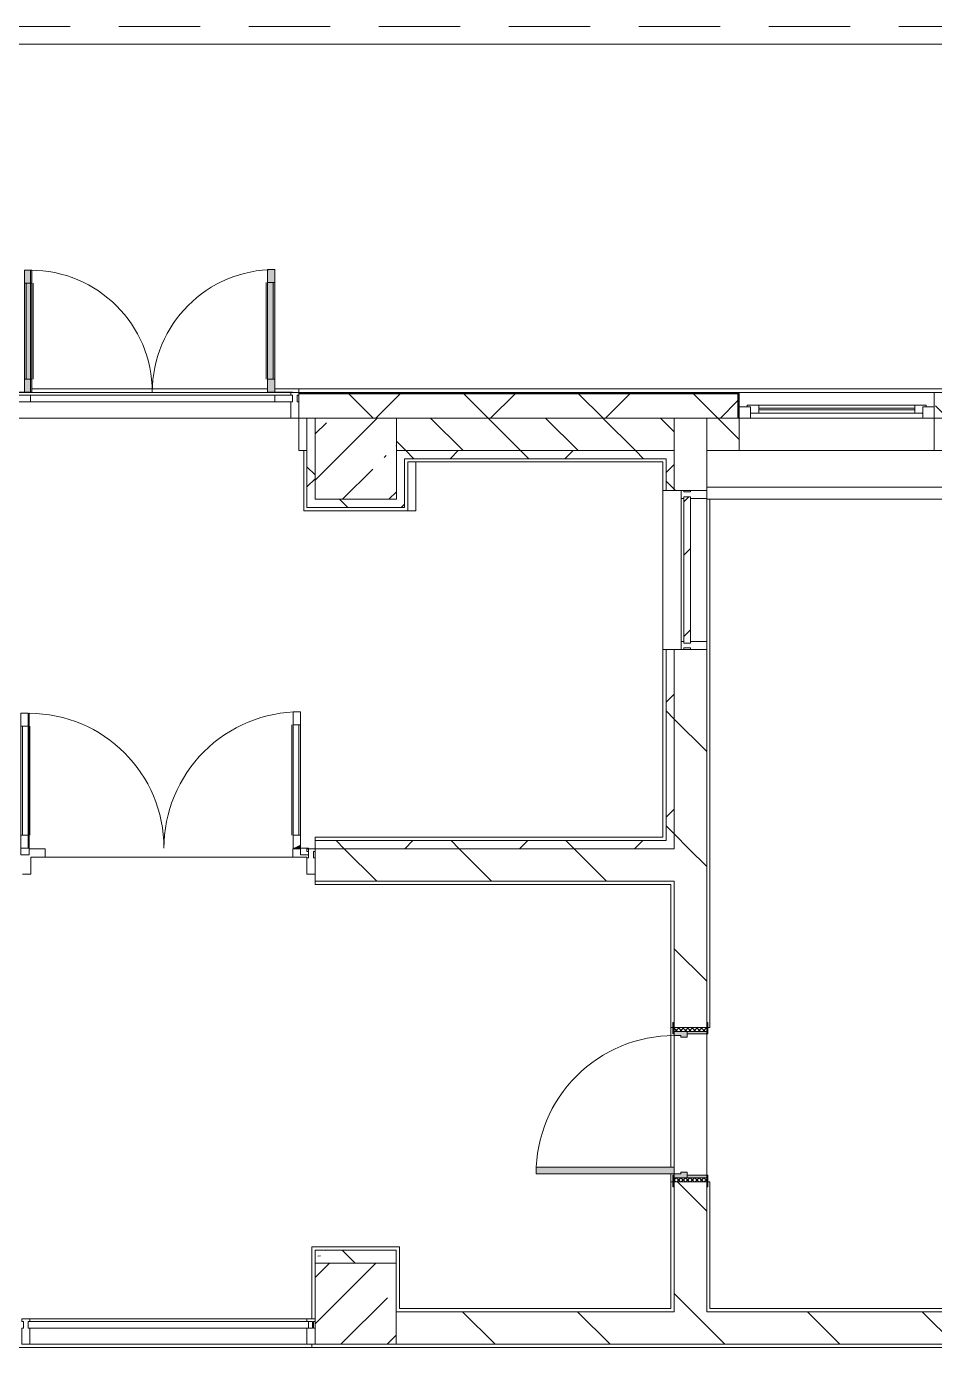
# Model space of a CAD drawing. Header units: millimetres. Extents: x -7229 to 193500, y -8553 to 29000.
# Drawn here: x 113824 to 119412, y 13380 to 21510 of the extents above; entities that cross this region are included whole.
import ezdxf

# ---------------------------------------------------------------- set-up
doc = ezdxf.new("R2010")
doc.units = ezdxf.units.MM
doc.linetypes.add('200_ШТРИХ__ш1_п0_6_', pattern=[800, 500, -300])
for name, color, linetype, lineweight, true_color in [('A-DETL-GENF-3', 7, 'Continuous', 5, 0xaaaaaa), ('A-DETL-GENF-4', 7, 'Continuous', 5, 0xe2e2e2), ('A-DOOR-1', 7, 'Continuous', 5, 0xaaaaaa), ('A-DOOR-2', 7, 'Continuous', 5, 0xe2e2e2), ('A-DOOR-FRAM-1', 7, 'Continuous', 5, 0xe2e2e2), ('A-DOOR-FRAM-2', 7, 'Continuous', 5, 0xaaaaaa), ('A-FLOR-1', 7, 'Continuous', 5, 0xaaaaaa), ('I-WALL-3', 7, 'Continuous', 5, 0x787878)]:
    doc.layers.add(name, color=color, linetype=linetype, lineweight=lineweight, true_color=true_color)
for name, color, linetype, lineweight in [('A-DETL-MBND-1', 7, '200_ШТРИХ__ш1_п0_6_', 9), ('A-GLAZ', 7, 'Continuous', 5), ('A-GLAZ-CURT', 7, 'Continuous', 5), ('A-GLAZ-CWMG', 7, 'Continuous', 5), ('A-WALL', 7, 'Continuous', 5), ('A-WALL-1', 7, 'Continuous', 9), ('I-WALL', 7, 'Continuous', 5), ('S-COLS', 7, 'Continuous', 5)]:
    doc.layers.add(name, color=color, linetype=linetype, lineweight=lineweight)
pattern_1 = [(135, (0, 0), (-353.5534, -353.5534), [])]
pattern_2 = [(135, (0, 0), (-176.7767, -176.7767), [])]
pattern_3 = [(45, (0, 0), (-353.5534, 353.5534), []), (135, (0, 0), (-353.5534, -353.5534), [])]

# ---------------------------------------------------------------- blocks, each defined once
blk = doc.blocks.new('110_Дверь_СКБ_1Ст_Внутренняя1 - Д-14_п_ 950x2100h_охрана-33310230-1_2_1_птичка зашивка')
at = {"layer": 'A-DOOR-1'}
h = blk.add_hatch(dxfattribs=at)
h.set_pattern_fill('FP_23', color=256, style=0, pattern_type=2)
h.set_pattern_definition([(135, (1826.41, 164.685), (-14.14214, -14.14214), []), (225, (1826.41, 164.685), (14.14214, -14.14214), [])])
h.paths.add_polyline_path([(462.5, 100), (462.5, -100), (487.5, -100), (487.5, 100)])
at = {"layer": 'A-DOOR-2'}
h = blk.add_hatch(color=256, dxfattribs=at)
h.paths.add_polyline_path([(-437.5, 100), (-437.5, 20), (-402.5, 20), (-402.5, 60), (-412.5, 60), (-412.5, 100), (-422.5, 100)])
h.paths.add_polyline_path([(427.5, 44), (427.5, 20), (462.5, 20), (462.5, 100), (437.5, 100), (437.5, 60), (427.5, 60)])
at = {"layer": 'A-DOOR-FRAM-1'}
for points in [[(-412.5, 100), (-372.5, 100), (-372.5, 950), (-412.5, 950), (-412.5, 120)], [(-492.5, 100), (-422.5, 100), (-422.5, 108), (-492.5, 108)], [(447.5, 100), (517.5, 100), (517.5, 108), (447.5, 108)], [(-437.5, -100), (-422.5, -100), (-422.5, 20), (-437.5, 20)], [(447.5, 20), (449.1, -100), (462.5, -100), (462.5, 20)], [(-492.5, -100), (-492.5, -108), (-422.5, -108), (-422.5, -100), (-462.5, -100)], [(447.5, -102.9), (447.5, -108), (517.5, -108), (517.5, -100), (447.5, -100)]]:
    blk.add_hatch(color=256, dxfattribs=at).paths.add_polyline_path(points)
at = {"layer": 'A-DOOR-FRAM-2'}
h = blk.add_hatch(dxfattribs=at)
h.set_pattern_fill('FP_24', color=256, style=0, pattern_type=2)
h.set_pattern_definition([(45, (-296.384, 164.685), (-14.1421, 14.1421), []), (135, (-296.384, 164.685), (-14.1421, -14.1421), [])])
h.paths.add_polyline_path([(-462.5, -100), (-437.5, -100), (-437.5, 100), (-462.5, 100)])
at = {"layer": 'A-DOOR-1'}
for p, q in [((-412.5, 950), (-412.5, 100)), ((-372.5, 950), (-412.5, 950)), ((-372.5, 100), (-372.5, 950)), ((-412.5, 100), (-372.5, 100))]:
    blk.add_line(p, q, dxfattribs=at)
blk.add_arc((-412.5, 100), 850, 360, 90, dxfattribs=at)
at = {"layer": 'A-DOOR-FRAM-2'}
for p, q in [((-422.5, 108), (-492.5, 108)), ((-492.5, 108), (-492.5, 100)), ((-492.5, 100), (-422.5, 100)), ((-437.5, 100), (-462.5, 100)), ((-462.5, 100), (-462.5, -100)), ((-412.5, 100), (-437.5, 100)), ((-437.5, 100), (-437.5, 20)), ((-437.5, -100), (-437.5, 100)), ((-422.5, 100), (-437.5, 100)), ((-437.5, 100), (-437.5, 99)), ((-437.5, 99), (-422.5, 99)), ((-422.5, 100), (-422.5, 108)), ((-422.5, 99), (-422.5, 100)), ((-412.5, 60), (-412.5, 100)), ((437.5, 100), (437.5, 60)), ((462.5, 100), (437.5, 100)), ((517.5, 108), (447.5, 108)), ((447.5, 108), (447.5, 100)), ((462.5, 100), (447.5, 100)), ((447.5, 100), (447.5, 99)), ((447.5, 100), (517.5, 100)), ((447.5, 99), (462.5, 99)), ((462.5, 20), (462.5, 100)), ((487.5, 100), (462.5, 100)), ((462.5, 100), (462.5, -100)), ((462.5, 99), (462.5, 100)), ((487.5, -100), (487.5, 100)), ((517.5, 100), (517.5, 108)), ((-437.5, 20), (-402.5, 20)), ((-422.5, 20), (-437.5, 20)), ((-437.5, 20), (-437.5, -100)), ((-422.5, -100), (-422.5, 20)), ((-402.5, 60), (-412.5, 60)), ((-402.5, 20), (-402.5, 60)), ((437.5, 60), (427.5, 60)), ((427.5, 60), (427.5, 20)), ((427.5, 20), (462.5, 20)), ((462.5, 20), (447.5, 20)), ((447.5, 20), (447.5, -100)), ((462.5, -100), (462.5, 20)), ((-422.5, -100), (-492.5, -100)), ((-492.5, -100), (-492.5, -108)), ((-492.5, -108), (-422.5, -108)), ((-462.5, -100), (-437.5, -100)), ((-437.5, -100), (-422.5, -100)), ((-422.5, -108), (-422.5, -100)), ((447.5, -100), (462.5, -100)), ((517.5, -100), (447.5, -100)), ((447.5, -100), (447.5, -108)), ((447.5, -108), (517.5, -108)), ((462.5, -100), (487.5, -100)), ((517.5, -108), (517.5, -100))]:
    blk.add_line(p, q, dxfattribs=at)
blk = doc.blocks.new('Прямоугольный импост - Импост структурный с накладкой - 160мм-22852563-1_2_1_птичка зашивка')
at = {"layer": 'A-GLAZ-CWMG'}
for p, q in [((-50, 40), (-50, 140)), ((-50, 140), (0, 140)), ((0, 140), (0, 40)), ((-50, -17), (-50, 0)), ((-10, 40), (-10, 0)), ((0, 40), (-10, 40)), ((-10, 0), (0, 0)), ((0, 0), (0, -17)), ((0, -17), (-50, -17))]:
    blk.add_line(p, q, dxfattribs=at)
blk = doc.blocks.new('Дверь_Витражная_СКБ_2Ст - ВН-5-31911725-1_2_1_птичка зашивка')
at = {"layer": 'A-DETL-GENF-4'}
for points in [[(-743, 20), (-743, 770), (-788, 770), (-788, 20)], [(746, 20), (752, 20), (752, 774), (707, 774), (707, 20)], [(-752, 17), (-752, 20), (-788, 17)]]:
    blk.add_hatch(color=256, dxfattribs=at).paths.add_polyline_path(points)
at = {"layer": 'A-DETL-GENF-3'}
for p, q in [((-788, 770), (-743, 770)), ((-788, 770), (-788, 20)), ((-743, 770), (-788, 770)), ((-788, 770), (-788, 20)), ((-743, 770), (-743, 20)), ((-743, 20), (-743, 770)), ((752, 774), (707, 774)), ((707, 774), (707, 20)), ((752, 774), (707, 774)), ((707, 774), (707, 20)), ((752, 774), (752, 20)), ((752, 20), (752, 774)), ((-788, 690), (-743, 690)), ((-778, 690), (-778, 100)), ((-734, 690), (-734, 100)), ((698, 694), (698, 100)), ((752, 694), (707, 694)), ((742, 694), (742, 100)), ((-788, 100), (-743, 100)), ((752, 100), (707, 100)), ((-752, 20), (-860, 20)), ((-752, 20), (-860, 20)), ((-743, 20), (-788, 20)), ((-788, 20), (-743, 20)), ((707, 20), (752, 20)), ((707, 20), (752, 20)), ((752, 20), (860, 20)), ((860, 20), (752, 20))]:
    blk.add_line(p, q, dxfattribs=at)
at = {"layer": 'A-DOOR-1'}
for p, q in [((-752, 770), (-752, 20)), ((752, 774), (752, 20)), ((-752, 0), (-860, 0)), ((-860, 0), (-860, -40)), ((-752, -40), (-752, 0)), ((860, 0), (752, 0)), ((752, 0), (752, -40)), ((860, -40), (860, 0)), ((-860, -40), (-752, -40)), ((752, -40), (860, -40))]:
    blk.add_line(p, q, dxfattribs=at)
for centre, radius, start, end in [((-752, 20), 750, 360, 90), ((752, 20), 754, 90, 180)]:
    blk.add_arc(centre, radius, start, end, dxfattribs=at)
blk = doc.blocks.new('Прямоугольный импост - Импост структурный с накладкой - 160мм-24260934-1_2_1_птичка зашивка')
at = {"layer": 'A-GLAZ-CWMG'}
for p, q in [((115450.4, 19257), (113750.4, 19257)), ((115352.4, 19240), (113848.4, 19240)), ((115352.4, 19200), (113848.4, 19200)), ((115450.4, 19100), (113750.4, 19100))]:
    blk.add_line(p, q, dxfattribs=at)
blk = doc.blocks.new('Дверь_Витражная_остекление_ - ВВ-14 остекление-32472302-1_2_1_птичка зашивка')
at = {"layer": 'A-DETL-GENF-4'}
blk.add_hatch(color=256, dxfattribs=at).paths.add_polyline_path([(-792.9, -20), (-835, -20), (-835, -41.3), (-818.7, -33.1)])
at = {"layer": 'A-DETL-GENF-3'}
for p, q in [((-790, -20), (-835, -20)), ((-835, -860), (-835, -20)), ((-790, -20), (-835, -20)), ((-835, -20), (-835, -860)), ((-790, -860), (-790, -20)), ((-790, -860), (-790, -20)), ((840, -850), (840, -20)), ((840, -20), (840, -850)), ((885, -850), (885, -20)), ((885, -850), (885, -20)), ((-835, -100), (-790, -100)), ((-825, -780), (-825, -100)), ((-781, -780), (-781, -100)), ((831, -770), (831, -100)), ((885, -100), (840, -100)), ((875, -770), (875, -100)), ((-835, -780), (-790, -780)), ((885, -770), (840, -770)), ((-835, -860), (-790, -860)), ((-835, -860), (-790, -860)), ((885, -850), (840, -850)), ((840, -850), (885, -850))]:
    blk.add_line(p, q, dxfattribs=at)
at = {"layer": 'A-DOOR-1'}
for p, q in [((-885, 20), (-835, 20)), ((-885, -20), (-885, 20)), ((-835, 20), (-835, -20)), ((835, 20), (885, 20)), ((835, -20), (835, 20)), ((885, 20), (885, -20)), ((-835, -20), (-885, -20)), ((-835, -860), (-835, -20)), ((835, -850), (835, -20)), ((885, -20), (835, -20))]:
    blk.add_line(p, q, dxfattribs=at)
for centre, radius, start, end in [((-835, -20), 840, 270, 0), ((835, -20), 830, 180, 270)]:
    blk.add_arc(centre, radius, start, end, dxfattribs=at)
blk = doc.blocks.new('Прямоугольный импост - Импост структурный с накладкой - 160мм Темный-V52-1_2_1_птичка зашивка')
at = {"layer": 'A-GLAZ-CWMG'}
for p, q in [((-25, 0), (-25, 17)), ((-25, 17), (25, 17)), ((-15, 0), (-25, 0)), ((-15, -40), (-15, 0)), ((25, 0), (15, 0)), ((15, 0), (15, -40)), ((25, 17), (25, 0)), ((-25, -140), (-25, -40)), ((-25, -40), (-15, -40)), ((15, -40), (25, -40)), ((25, -40), (25, -140)), ((25, -140), (-25, -140))]:
    blk.add_line(p, q, dxfattribs=at)
blk = doc.blocks.new('Системная панель - Стекло - 40мм-24262626-1_2_1_птичка зашивка')
at = {"layer": 'A-GLAZ-CURT'}
h = blk.add_hatch(dxfattribs=at)
h.set_pattern_fill('FP_65', color=256, style=0, pattern_type=2)
h.set_pattern_definition([(135, (17665, -118370), (-1414.214, -1414.214), [1000, -3000]), (135, (18165, -119370), (-1414.214, -1414.214), [3000, -1000]), (135, (18665, -117370), (-1414.214, -1414.214), [1000, -3000])])
h.paths.add_polyline_path([(450, 0), (450, 40), (-450, 40), (-450, 0), (-274, 0)])
for p, q in [((450, 40), (-450, 40)), ((-450, 40), (-450, 0)), ((-450, 0), (450, 0)), ((450, 0), (450, 40))]:
    blk.add_line(p, q, dxfattribs=at)
blk = doc.blocks.new('Прямоугольный импост - Импост структурный с накладкой - 160мм-20958586-1_2_1_птичка зашивка')
at = {"layer": 'A-GLAZ-CWMG'}
for p, q in [((117853, 17725), (117853, 18605)), ((118010, 17725), (118010, 18605))]:
    blk.add_line(p, q, dxfattribs=at)
blk = doc.blocks.new('Прямоугольный импост - Импост структурный с накладкой - 160мм-24262627-1_2_1_птичка зашивка')
at = {"layer": 'A-GLAZ-CWMG'}
for p, q in [((-50, 0), (-50, 17)), ((-50, 17), (0, 17)), ((-40, 0), (-50, 0)), ((-40, -40), (-40, 0)), ((0, 0), (-10, 0)), ((-10, 0), (-10, -40)), ((0, 17), (0, 0)), ((-50, -140), (-50, -40)), ((-50, -40), (-40, -40)), ((-10, -40), (0, -40)), ((0, -40), (0, -140)), ((0, -140), (-50, -140))]:
    blk.add_line(p, q, dxfattribs=at)
blk = doc.blocks.new('Прямоугольный импост - Импост структурный с накладкой - 160мм-24262628-1_2_1_птичка зашивка')
at = {"layer": 'A-GLAZ-CWMG'}
for p, q in [((0, 17), (-50, 17)), ((-50, 17), (-50, 0)), ((-50, 0), (-40, 0)), ((-40, 0), (-40, -40)), ((-10, -40), (-10, 0)), ((-10, 0), (0, 0)), ((0, 0), (0, 17)), ((-40, -40), (-50, -40)), ((-50, -40), (-50, -140)), ((0, -40), (-10, -40)), ((0, -140), (0, -40)), ((-50, -140), (0, -140))]:
    blk.add_line(p, q, dxfattribs=at)
blk = doc.blocks.new('120_Окно_СКБ_1Ст - 120_Окно_СКБ_1Ст_1200х2500_h_ с форточкой-22889524-1_2_1_птичка зашивка')
at = {"layer": 'A-GLAZ'}
for p, q in [((-600, 5), (-600, 75)), ((-600, 75), (-530, 75)), ((600, 75), (-600, 75)), ((-530, 5), (-600, 5)), ((-600, 5), (-550, 5)), ((-530, 5), (-550, 5)), ((-550, 5), (-550, -5)), ((-530, 75), (-530, 5)), ((530, 45), (-530, 45)), ((-530, 45), (-530, 5)), ((-480, -5), (-480, 45)), ((-480, 25), (480, 25)), ((480, 15), (-480, 15)), ((480, -5), (480, 45)), ((530, 5), (530, 75)), ((530, 75), (600, 75)), ((530, 5), (530, 45)), ((600, 5), (530, 5)), ((550, 5), (530, 5)), ((550, 5), (600, 5)), ((550, -5), (550, 5)), ((600, 75), (600, 5)), ((-550, -5), (550, -5)), ((550, -5), (-550, -5))]:
    blk.add_line(p, q, dxfattribs=at)
blk = doc.blocks.new('Системная панель - Стекло - 40мм-32354598-1_2_1_птичка зашивка')
at = {"layer": 'A-GLAZ-CURT'}
for p, q in [((875, 40), (-875, 40)), ((-875, 40), (-875, 0)), ((-875, 0), (875, 0)), ((875, 0), (875, 40))]:
    blk.add_line(p, q, dxfattribs=at)
blk = doc.blocks.new('Прямоугольный импост - Импост структурный с накладкой - 160мм Темный-32355000-1_2_1_птичка зашивка')
at = {"layer": 'A-GLAZ-CWMG'}
for p, q in [((113845.4, 13557), (115550, 13557)), ((113845.4, 13400), (115550, 13400))]:
    blk.add_line(p, q, dxfattribs=at)
blk = doc.blocks.new('Прямоугольный импост - Импост структурный с накладкой - 160мм Темный-V50-1_2_1_птичка зашивка')
at = {"layer": 'A-GLAZ-CWMG'}
for p, q in [((-25, 0), (-25, 17)), ((-25, 17), (25, 17)), ((-15, 0), (-25, 0)), ((-15, -40), (-15, 0)), ((25, 0), (15, 0)), ((15, 0), (15, -40)), ((25, 17), (25, 0)), ((-25, -140), (-25, -40)), ((-25, -40), (-15, -40)), ((15, -40), (25, -40)), ((25, -40), (25, -140)), ((25, -140), (-25, -140))]:
    blk.add_line(p, q, dxfattribs=at)
blk = doc.blocks.new('BSC_Колонна _Прямоугольная - 500х500-V77-1_2_1_птичка зашивка')
at = {"layer": 'S-COLS'}
h = blk.add_hatch(dxfattribs=at)
h.set_pattern_fill('FP_88', color=256, style=0, pattern_type=2)
h.set_pattern_definition([(45, (-115850.45, -18850), (-285.1231, 285.1231), []), (45, (-115565.32, -18850), (-285.1231, 285.1231), [504.031, -100.806, 16.764, -84.042])])
h.paths.add_polyline_path([(250, -250), (250, 250), (-250, 250), (-250, -250), (158, -250)])
for p, q in [((250, 250), (-250, 250)), ((-250, 250), (-250, -250)), ((250, -250), (250, 250)), ((-250, -250), (250, -250))]:
    blk.add_line(p, q, dxfattribs=at)
blk = doc.blocks.new('Прямоугольный импост - Импост структурный с накладкой - 160мм Темный-31239248-1_2_1_птичка зашивка')
at = {"layer": 'A-GLAZ-CWMG'}
for p, q in [((0, 17), (-50, 17)), ((-50, 17), (-50, 0)), ((-50, 0), (-40, 0)), ((-40, 0), (-40, -40)), ((-10, -40), (-10, 0)), ((-10, 0), (0, 0)), ((0, 0), (0, 17)), ((-40, -40), (-50, -40)), ((-50, -40), (-50, -140)), ((0, -40), (-10, -40)), ((0, -140), (0, -40)), ((-50, -140), (0, -140))]:
    blk.add_line(p, q, dxfattribs=at)
blk = doc.blocks.new('Прямоугольный импост - Импост структурный с накладкой - 160мм Темный-V107-1_2_1_птичка зашивка')
at = {"layer": 'A-GLAZ-CWMG'}
for p, q in [((0, 17), (-50, 17)), ((-50, 17), (-50, 0)), ((-50, 0), (-40, 0)), ((-40, 0), (-40, -40)), ((-10, -40), (-10, 0)), ((-10, 0), (0, 0)), ((0, 0), (0, 17)), ((-40, -40), (-50, -40)), ((-50, -40), (-50, -140)), ((0, -40), (-10, -40)), ((0, -140), (0, -40)), ((-50, -140), (0, -140))]:
    blk.add_line(p, q, dxfattribs=at)
blk = doc.blocks.new('Зашивка приборов отопления2 - Зашивка приборов отопления-33269377-1_2_1_птичка зашивка')
at = {"layer": 'A-WALL'}
for p, q in [((119410, 18900), (118210, 18900)), ((120680.1, 18675), (120680.1, 18900)), ((118010, 18675), (120680.1, 18675)), ((120680.1, 18675), (118010, 18675)), ((120680.1, 18600), (120680.1, 18675)), ((118010, 18600), (120680.1, 18600))]:
    blk.add_line(p, q, dxfattribs=at)

msp = doc.modelspace()

# ---------------------------------------------------------------- hatches: boundary and pattern name
at = {"layer": 'A-WALL'}
h = msp.add_hatch(dxfattribs=at)
h.set_pattern_fill('FP_20', color=256, style=0, pattern_type=2)
h.set_pattern_definition(pattern_3)
h.paths.add_polyline_path([(120852, 19100), (120860, 19100), (120857, 19250), (119418, 19250), (119418, 19100), (120026.3, 19100)])
h.paths.add_polyline_path([(112820.4, 19100), (112800.4, 19218.2), (112805.8, 19100)])
h.paths.add_polyline_path([(116454.8, 19100), (118202, 19100), (118202, 19250), (115500.4, 19250), (115500.4, 19100), (116100.4, 19100)])
h.paths.add_polyline_path([(112900.4, 19100), (112908.8, 19100), (112890.4, 19125), (112899, 19103.7)])
h.paths.add_polyline_path([(112856.3, 19158.9), (112857.5, 19170.9), (112850.4, 19180.7), (112850.4, 19250), (112800.3, 19250), (112805.8, 19228.8), (112850.4, 19167.1)])
h = msp.add_hatch(dxfattribs=at)
h.set_pattern_fill('FP_2', color=256, style=0, pattern_type=2)
h.set_pattern_definition(pattern_2)
h.paths.add_polyline_path([(111076.6, 18900), (112750.4, 18900), (112750.4, 19100), (111050, 19100), (111050, 18900), (111072, 18900)])
h.paths.add_polyline_path([(117794.1, 18900), (117810, 18900), (117810, 19100), (116100.4, 19100), (116100.4, 18900), (117744.2, 18900)])
h.paths.add_polyline_path([(112850.4, 18900), (112850.4, 19100), (112800.4, 19100), (112800.4, 18900), (112820.4, 18900)])
h.paths.add_polyline_path([(115504.3, 18900), (115550.4, 18900), (115550.4, 19100), (115500.4, 19097), (115500.4, 18900)])
h = msp.add_hatch(dxfattribs=at)
h.set_pattern_fill('FP_2', color=256, style=0, pattern_type=2)
h.set_pattern_definition(pattern_2)
h.paths.add_polyline_path([(120930, 18900), (120930, 19100), (119410, 19100), (119410, 18900), (120919.2, 18900)])
h.paths.add_polyline_path([(118030, 18900), (118210, 18900), (118205, 19100), (118010, 19100), (118010, 18900)])
at = {"layer": 'I-WALL'}
h = msp.add_hatch(dxfattribs=at)
h.set_pattern_fill('FP_20', color=256, style=0, pattern_type=2)
h.set_pattern_definition(pattern_3)
h.paths.add_polyline_path([(115600, 18550), (115600.4, 18550), (115600, 19100), (115550.4, 19100), (115550.4, 18550), (115562, 18550)])
h = msp.add_hatch(dxfattribs=at)
h.set_pattern_fill('FP_19', color=256, style=0, pattern_type=2)
h.set_pattern_definition(pattern_1)
h.paths.add_polyline_path([(117810, 16450), (118010, 16450), (118010, 17675), (117810, 17675), (117810, 16500)])
h.paths.add_polyline_path([(117810, 18655), (118010, 18655), (118010, 19100), (117810, 19100), (117810, 18675)])
h = msp.add_hatch(dxfattribs=at)
h.set_pattern_fill('FP_20', color=256, style=0, pattern_type=2)
h.set_pattern_definition(pattern_3)
h.paths.add_polyline_path([(117727.8, 18850), (117760, 18850.3), (117760, 18900), (116100.4, 18900), (116100.4, 18850), (117347.7, 18850)])
h = msp.add_hatch(dxfattribs=at)
h.set_pattern_fill('FP_20', color=256, style=0, pattern_type=2)
h.set_pattern_definition(pattern_3)
h.paths.add_polyline_path([(117806.5, 16500), (117810, 16500), (117810, 17675), (117760, 17675), (117760, 16500), (117790, 16500)])
h.paths.add_polyline_path([(117794.1, 18655), (117810, 18655), (117810, 18900), (117760, 18900), (117760, 18655)])
h = msp.add_hatch(dxfattribs=at)
h.set_pattern_fill('FP_20', color=256, style=0, pattern_type=2)
h.set_pattern_definition(pattern_3)
h.paths.add_polyline_path([(116008.4, 18550), (116150.4, 18550), (116150.4, 18600), (115600.4, 18600), (115600.4, 18550), (115653.3, 18550)])
h = msp.add_hatch(dxfattribs=at)
h.set_pattern_fill('FP_20', color=256, style=0, pattern_type=2)
h.set_pattern_definition(pattern_3)
h.paths.add_polyline_path([(117740, 16450), (117810, 16450), (117806.5, 16500), (115600.4, 16500), (115602.9, 16450), (117347.7, 16450)])
h = msp.add_hatch(dxfattribs=at)
h.set_pattern_fill('FP_19', color=256, style=0, pattern_type=2)
h.set_pattern_definition(pattern_1)
h.paths.add_polyline_path([(117347.7, 16250), (118010, 16250), (118010, 16450), (115600.4, 16450), (115600.6, 16250), (116872.8, 16250)])
h = msp.add_hatch(dxfattribs=at)
h.set_pattern_fill('FP_19', color=256, style=0, pattern_type=2)
h.set_pattern_definition(pattern_1)
h.paths.add_polyline_path([(117810, 13600), (118010, 13600), (118010, 14400), (117810, 14400), (117810, 13615.4)])
h.paths.add_polyline_path([(117810, 15350), (118010, 15350), (118010, 16250), (117810, 16250), (117810, 15380)])
h = msp.add_hatch(dxfattribs=at)
h.set_pattern_fill('FP_19', color=256, style=0, pattern_type=2)
h.set_pattern_definition(pattern_1)
h.paths.add_polyline_path([(120919.2, 13400), (120930, 13400), (120930, 13600), (116100, 13600), (116100, 13400), (120460, 13400)])
at = {"layer": 'I-WALL-3'}
h = msp.add_hatch(dxfattribs=at)
h.set_pattern_fill('FP_31', color=256, style=0, pattern_type=2)
h.set_pattern_definition([(135, (0, 0), (-377.1708, -377.1708), [533.4, -88.9, 17.78, -88.9]), (135, (0, 376.94), (-377.1708, -377.1708), []), (50, (0, 0), (637.6445, -55.7866), [66.675, -733.425]), (355, (0, 0), (-123.3494, 668.6992), [53.34, -586.74]), (100.451, (53.14, -4.65), (514.299, 612.908), [56.665, -623.315]), (46.184, (0, 177.8), (948.7764, -147.1497), [100.012, -1100.137]), (96.636, (79.1, 165.5), (830.909, 865.997), [84.998, -934.973]), (351.184, (0, 177.8), (830.918, 865.988), [80.01, -880.11]), (21, (88.9, 133.35), (530.6506, -357.9283), [66.675, -733.425]), (326, (88.9, 133.35), (216.308, 644.6585), [53.34, -586.74]), (71.451, (133.1, 103.5), (746.9596, 286.7243), [56.665, -623.315]), (37.5, (0, 0), (10.81053, 295.9426), [16.764, -562.864, 16.764, -578.866, -588.962]), (37.5, (0, 0), (10.81053, 295.9426), [-1175.258, 16.764, -572.198]), (7.5, (0, 0), (233.86916, 350.63175), [16.764, -322.834, 16.764, -549.529, -224.472]), (7.5, (0, 0), (233.86916, 350.63175), [-905.891, 16.764, -207.708]), (327.5, (-198.25, 0), (474.5678, -20.0513), [16.764, -205.486, 16.764, -676.656, -920.115]), (327.5, (-198.25, 0), (474.5678, -20.0513), [-915.67, 16.764, -903.351]), (317.5, (-287.15, 0), (518.4522, 88.9934), [16.764, -272.161, 16.764, -443.738, -653.415]), (317.5, (-287.15, 0), (518.4522, 88.9934), [-749.427, 16.764, -636.651])])
h.paths.add_polyline_path([(115655.4, 13900), (116100, 13900), (116100, 13980), (115600.4, 13980), (115600.4, 13900)])
at = {"layer": 'S-COLS'}
h = msp.add_hatch(dxfattribs=at)
h.set_pattern_fill('FP_1', color=256, style=0, pattern_type=2)
h.set_pattern_definition([(45, (0, 0), (-285.1231, 285.1231), []), (45, (285.12, 0), (-285.1231, 285.1231), [504.031, -100.806, 16.764, -84.042])])
h.paths.add_polyline_path([(116100, 13400), (116100, 13900), (115600, 13900), (115600, 13400)])

# ---------------------------------------------------------------- linework, layer by layer
at = {"layer": 'A-DETL-MBND-1'}
for p, q in [((111192.6, 21510), (119970, 21510)), ((119970, 21400), (111272.2, 21400))]:
    msp.add_line(p, q, dxfattribs=at)
at = {"layer": 'A-FLOR-1'}
for p, q in [((119970, 21400), (111272.2, 21400)), ((116220.4, 18830), (116220.4, 18530)), ((118030, 15350), (118030, 18600)), ((116220.4, 18530), (116170.4, 18530)), ((113840.4, 16450), (113938.4, 16450)), ((113938.4, 16450), (113938.4, 16398)), ((115462.4, 16398), (115462.4, 16450)), ((115462.4, 16450), (115510.4, 16450)), ((115550.4, 16398), (113850.4, 16398)), ((113850.4, 16398), (113850.4, 16293)), ((113850.4, 16293), (113800.4, 16293)), ((115600.4, 16230), (115600.4, 16250)), ((117790, 16230), (115600.4, 16230)), ((117790, 14490), (117790, 16230)), ((117790, 15350), (117802, 15350)), ((118018, 15350), (118030, 15350)), ((117790, 13620), (117790, 14450)), ((117802, 14400), (117790, 14400)), ((118030, 14400), (118018, 14400)), ((118030, 13620), (118030, 14400)), ((115580, 13557), (115580, 14000)), ((115580, 14000), (116120, 14000)), ((116120, 14000), (116120, 13620)), ((116120, 13620), (117790, 13620)), ((120910, 13620), (118030, 13620)), ((113674.2, 13380), (120360, 13380)), ((115580, 13380), (115580, 13400))]:
    msp.add_line(p, q, dxfattribs=at)
at = {"layer": 'A-WALL'}
for p, q in [((113857.4, 19280), (115307.4, 19280)), ((115352.4, 19280), (124672.1, 19280)), ((115500.4, 19280), (115500.4, 18900)), ((121010, 19258), (115500.4, 19258)), ((118210, 18900), (118210, 19258)), ((119410, 19258), (119410, 18900)), ((115550.4, 19100), (115600.4, 19100)), ((115500.4, 18900), (115530.4, 18900)), ((116100.4, 18900), (117810, 18900)), ((118010, 18900), (120930, 18900))]:
    msp.add_line(p, q, dxfattribs=at)
at = {"layer": 'A-WALL-1'}
for p, q in [((118205, 19253), (115500.4, 19253)), ((118202, 19250), (115500.4, 19250)), ((118202, 19100), (118202, 19250)), ((118205, 19100), (118205, 19253)), ((115550.4, 19100), (115500.4, 19100)), ((115550.4, 19100), (115550.4, 18550)), ((117810, 19100), (116100.4, 19100)), ((117810, 18655), (117810, 19100)), ((118010, 19100), (118210, 19100)), ((118010, 19100), (118010, 18900)), ((120930, 19100), (119410, 19100)), ((115530.4, 18900), (115550.4, 18900)), ((116150.4, 18850), (117760, 18850)), ((116150.4, 18850), (116150.4, 18550)), ((117760, 18850), (117760, 18655)), ((116150.4, 18550), (115550.4, 18550)), ((117760, 17675), (117760, 16500)), ((117810, 16500), (117810, 17675)), ((117760, 16500), (115600.4, 16500))]:
    msp.add_line(p, q, dxfattribs=at)
at = {"layer": 'I-WALL'}
for p, q in [((118010, 19100), (117810, 19100)), ((115530.4, 18900), (115530.4, 18530)), ((118010, 18655), (118010, 18900)), ((116170.4, 18830), (117740, 18830)), ((116170.4, 18530), (116170.4, 18830)), ((117740, 18830), (117740, 16520)), ((117740, 18655), (118010, 18655)), ((115530.4, 18530), (116170.4, 18530)), ((118010, 17675), (117740, 17675)), ((118010, 15380), (118010, 17675)), ((115600.4, 16520), (115600.4, 16250)), ((117740, 16520), (115600.4, 16520)), ((117810, 16450), (115600.4, 16450)), ((117810, 16500), (117810, 16500)), ((117810, 16450), (117810, 16500)), ((115600.4, 16250), (117810, 16250)), ((117810, 16250), (117810, 15380)), ((117810, 14490), (117810, 15300)), ((118010, 15310), (118010, 14440)), ((117810, 14370), (117810, 13600)), ((118010, 13600), (118010, 14370)), ((116100, 13980), (115600.4, 13980)), ((115600.4, 13980), (115600.4, 13900)), ((116100, 13900), (116100, 13980)), ((115600.4, 13900), (116100, 13900)), ((117810, 13600), (116100, 13600)), ((116100, 13600), (116100, 13400)), ((120930, 13600), (118010, 13600)), ((116100, 13400), (120380, 13400))]:
    msp.add_line(p, q, dxfattribs=at)
at = {"layer": 'S-COLS'}
for p, q in [((116100, 13900), (115600, 13900)), ((115600, 13900), (115600, 13400)), ((116100, 13600), (116100, 13900)), ((116100, 13400), (116100, 13600)), ((115600, 13400), (116100, 13400))]:
    msp.add_line(p, q, dxfattribs=at)

# ---------------------------------------------------------------- block references
at = {"layer": 'A-DOOR-1'}
msp.add_blockref('Дверь_Витражная_СКБ_2Ст - ВН-5-31911725-1_2_1_птичка зашивка', (114600.4, 19240), dxfattribs=at)
for name, p, rotation in [('Дверь_Витражная_остекление_ - ВВ-14 остекление-32472302-1_2_1_птичка зашивка', (114675.4, 16433), 180), ('110_Дверь_СКБ_1Ст_Внутренняя1 - Д-14_п_ 950x2100h_охрана-33310230-1_2_1_птичка зашивка', (117910, 14862.5), 90)]:
    msp.add_blockref(name, p, dxfattribs=dict(at, rotation=rotation))
at = {"layer": 'A-GLAZ', "rotation": 180}
msp.add_blockref('120_Окно_СКБ_1Ст - 120_Окно_СКБ_1Ст_1200х2500_h_ с форточкой-22889524-1_2_1_птичка зашивка', (118810, 19175), dxfattribs=at)
at = {"layer": 'A-GLAZ-CURT'}
for name, p, rotation in [('Системная панель - Стекло - 40мм-24262626-1_2_1_птичка зашивка', (117870, 18165), 269.9999999999995), ('Системная панель - Стекло - 40мм-32354598-1_2_1_птичка зашивка', (114710.4, 13540), 180)]:
    msp.add_blockref(name, p, dxfattribs=dict(at, rotation=rotation))
at = {"layer": 'A-GLAZ-CWMG'}
for name, p in [('Прямоугольный импост - Импост структурный с накладкой - 160мм-24260934-1_2_1_птичка зашивка', (0, 0)), ('Прямоугольный импост - Импост структурный с накладкой - 160мм-20958586-1_2_1_птичка зашивка', (0, 0)), ('Прямоугольный импост - Импост структурный с накладкой - 160мм Темный-31239248-1_2_1_птичка зашивка', (115600.4, 16433)), ('Прямоугольный импост - Импост структурный с накладкой - 160мм Темный-32355000-1_2_1_птичка зашивка', (0, 0)), ('Прямоугольный импост - Импост структурный с накладкой - 160мм Темный-V107-1_2_1_птичка зашивка', (115600, 13540))]:
    msp.add_blockref(name, p, dxfattribs=at)
at = {"layer": 'A-GLAZ-CWMG', "extrusion": (0, 0, -1)}
for name, p, rotation in [('Прямоугольный импост - Импост структурный с накладкой - 160мм-22852563-1_2_1_птичка зашивка', (-115500.4, 19240), 180), ('Прямоугольный импост - Импост структурный с накладкой - 160мм-24262627-1_2_1_птичка зашивка', (-117870, 17675), 270.0000000000005)]:
    msp.add_blockref(name, p, dxfattribs=dict(at, rotation=rotation))
at = {"layer": 'A-GLAZ-CWMG', "rotation": 89.99999999999955}
msp.add_blockref('Прямоугольный импост - Импост структурный с накладкой - 160мм-24262628-1_2_1_птичка зашивка', (117870, 18655), dxfattribs=at)
at = {"layer": 'A-GLAZ-CWMG', "extrusion": (0, 0, -1)}
for name, p in [('Прямоугольный импост - Импост структурный с накладкой - 160мм Темный-V52-1_2_1_птичка зашивка', (-115575.4, 16433)), ('Прямоугольный импост - Импост структурный с накладкой - 160мм Темный-V50-1_2_1_птичка зашивка', (-113820.4, 13540))]:
    msp.add_blockref(name, p, dxfattribs=at)
at = {"layer": 'A-WALL'}
msp.add_blockref('Зашивка приборов отопления2 - Зашивка приборов отопления-33269377-1_2_1_птичка зашивка', (0, 0), dxfattribs=at)
at = {"layer": 'S-COLS'}
msp.add_blockref('BSC_Колонна _Прямоугольная - 500х500-V77-1_2_1_птичка зашивка', (115850.4, 18850), dxfattribs=at)

doc.saveas('drawing.dxf')
